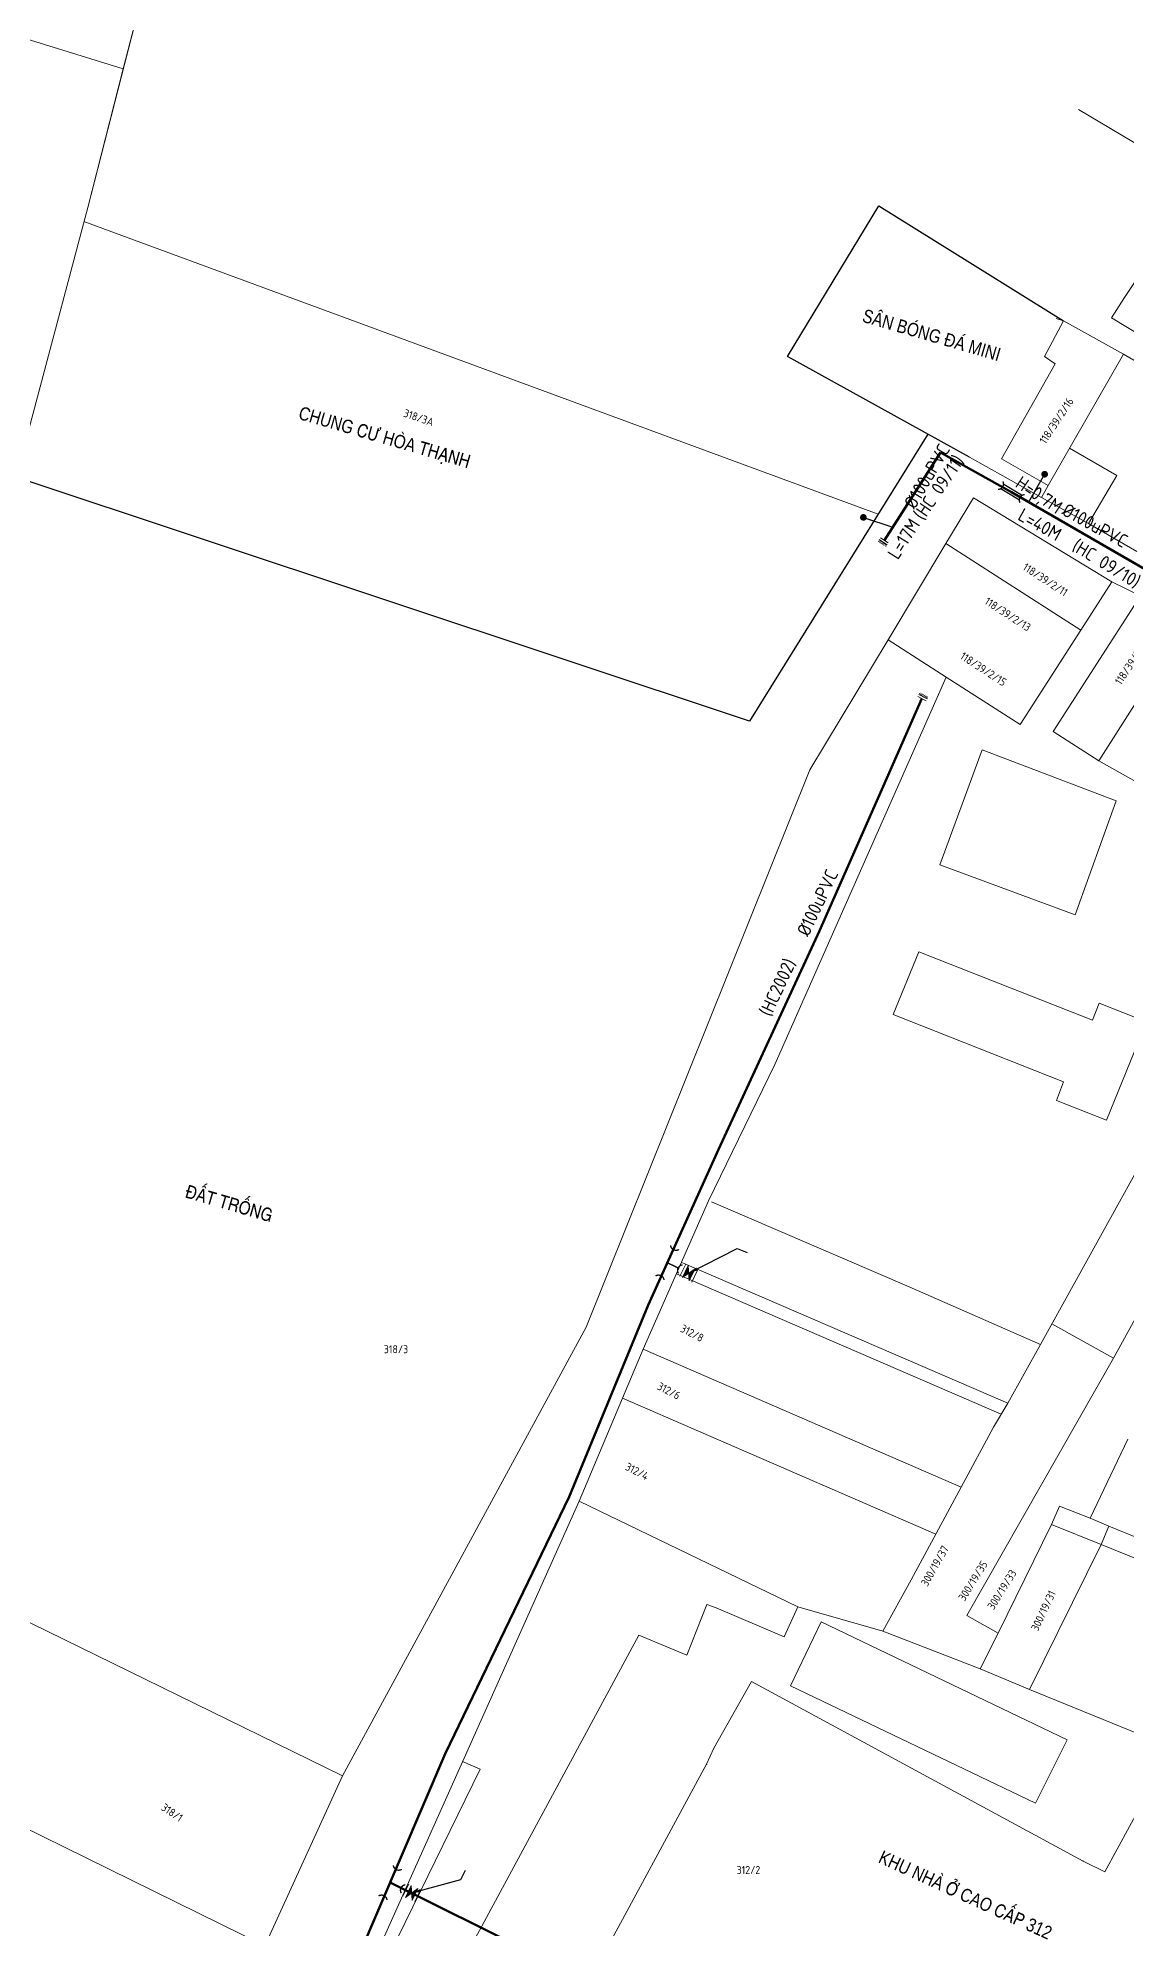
# Model space of a CAD drawing. Header units: inches. Extents: x 595615 to 1194060, y 1190840 to 2385448.
# Drawn here: x 596784.3 to 596865.9, y 1191928 to 1192069.7 of the extents above; entities that cross this region are included whole.
import ezdxf
from ezdxf.enums import TextEntityAlignment as Align

# ---------------------------------------------------------------- set-up
doc = ezdxf.new("R2010")
doc.units = ezdxf.units.IN
doc.header["$MEASUREMENT"] = 0
for name, color, linetype, lineweight in [('Chitiet', 4, 'Continuous', 9), ('DN 100 uPVC', 4, 'Continuous', 50), ('DN 25 PE', 40, 'Continuous', 30), ('DOSAU', 2, 'Continuous', 20), ('NAM-CDAI', 220, 'Continuous', 25), ('Nen_HTHANH-TP', 9, 'Continuous', 0), ('Nen_SN-HTHANH-TP_new', 7, 'Continuous', 0), ('TEXT PIPE', 3, 'Continuous', 25), ('Text_DiaDanh', 9, 'Continuous', 0), ('TLK 15', 220, 'Continuous', 20), ('VAN', 7, 'Continuous', 20)]:
    doc.layers.add(name, color=color, linetype=linetype, lineweight=lineweight)
doc.layers.add('ki hieu van', color=170, linetype='Continuous')
doc.styles.add('Dia Danh', font='VHELVCN_0.TTF', dxfattribs={"height": 1})
doc.styles.add('Sonha_QTB', font='isocp.shx', dxfattribs={"height": 0.6, "bigfont": 'bigfont.shx'})
doc.styles.add('text', font='isocp2.shx')
doc.styles.add('VNI-HC', font='VHELVCN_0.TTF')
doc.dimstyles.new('DUONG KICH THUOC', dxfattribs={"dimtxt": 1, "dimasz": 0.7, "dimexe": 0.5, "dimexo": 0.3, "dimgap": 0.2, "dimtad": 1, "dimzin": 0, "dimdsep": 46, "dimtxsty": 'VNI-HC', "dimblk": 'ARCHTICK', "dimcen": 0.09, "dimdle": 0.5, "dimclrd": 256, "dimclre": 256, "dimclrt": 256, "dimadec": 0, "dimazin": 0, "dimtfac": 1, "dimtofl": 0, "dimtmove": 0, "dimatfit": 3, "dimfxl": 1, "dimtolj": 1, "dimtzin": 0, "dimlwd": -1, "dimlwe": -1, "dimarcsym": 0})

# ---------------------------------------------------------------- blocks, each defined once
blk = doc.blocks.new('BIT')
at = {"layer": 'Chitiet', "ltscale": 100}
for p, q in [((0.35, 0), (-0.35, 0)), ((-0.3, -0.16), (-0.35, -0.21)), ((0.35, -0.16), (-0.35, -0.16)), ((-0.18, -0.16), (-0.34, -0.33)), ((-0.06, -0.16), (-0.22, -0.33)), ((0.07, -0.16), (-0.09, -0.33)), ((0.19, -0.16), (0.03, -0.33)), ((0.32, -0.16), (0.15, -0.33)), ((0.35, -0.25), (0.28, -0.33))]:
    blk.add_line(p, q, dxfattribs=at)
blk = doc.blocks.new('VAN')
at = {"layer": 'VAN'}
h = blk.add_hatch(color=256, dxfattribs=at)
h.paths.add_polyline_path([(0.21, -0.5), (0.49, 0), (0.21, 0.5)])
h.paths.add_polyline_path([(0.77, 0.5), (0.49, 0), (0.77, -0.5)])
at = {"layer": 'VAN', "ltscale": 100}
for p, q in [((0, 0.5), (0, -0.5)), ((0.77, -0.5), (0.21, 0.5)), ((0.21, -0.5), (0.77, 0.5)), ((0.21, 0.5), (0.21, -0.5)), ((0.77, 0.5), (0.77, -0.5)), ((0.98, 0.5), (0.98, -0.5))]:
    blk.add_line(p, q, dxfattribs=at)
blk = doc.blocks.new('TE+VAN')
at = {"layer": 'Chitiet', "ltscale": 100, "const_width": 0.1}
for points in [[(-0.35, 1.28, 0.571257), (0.35, 1.28)], [(1.1, 0.35, 0.571257), (1.1, -0.35)], [(0.35, -1.28, 0.571257), (-0.35, -1.28)]]:
    blk.add_lwpolyline(points, format="xyb", dxfattribs=at)
for points in [[(0, -1.08), (0, 1.08)], [(0.9, 0), (0, 0)]]:
    blk.add_lwpolyline(points, dxfattribs=at)
at = {"layer": 'VAN'}
blk.add_blockref('VAN', (1.3, 0), dxfattribs=at)
blk = doc.blocks.new('_ArchTick')
at = {"color": 0, "linetype": 'ByBlock', "const_width": 0.15}
blk.add_lwpolyline([(-0.5, -0.5), (0.5, 0.5)], dxfattribs=at)
blk = doc.blocks.new('TLK 15')
at = {"layer": 'TLK 15', "linetype": 'Continuous', "const_width": 0.25}
blk.add_lwpolyline([(-0.125, 0, 1), (0.125, 0, 1)], format="xyb", close=True, dxfattribs=at)
blk = doc.blocks.new('ONG NOI')
at = {"layer": 'Chitiet', "ltscale": 100, "const_width": 0.1}
for points in [[(-0.95, -0.35, 0.571257), (-0.95, 0.35)], [(0.97, 0.35, 0.571257), (0.97, -0.35)]]:
    blk.add_lwpolyline(points, format="xyb", dxfattribs=at)
for points in [[(0.83, 0.2), (-0.8, 0.2)], [(0.83, -0.2), (-0.8, -0.2)]]:
    blk.add_lwpolyline(points, dxfattribs=at)

msp = doc.modelspace()

# ---------------------------------------------------------------- linework, layer by layer
at = {"layer": 'DN 100 uPVC'}
for p, q in [((596851.939, 1192038.65), (596847.741, 1192032.06)), ((596857.26, 1192035.671), (596851.939, 1192038.65))]:
    msp.add_line(p, q, dxfattribs=at)
for points in [[(596857.26, 1192035.671), (596891.974, 1192015.642)], [(596755.064, 1191817.42), (596760.436, 1191822.916), (596768.009, 1191836.833), (596771.062, 1191842.35), (596773.5, 1191846.756), (596775.944, 1191851.174), (596778.743, 1191856.219), (596782.784, 1191863.409), (596788.108, 1191872.879), (596793.286, 1191883.057), (596800.271, 1191898.663), (596805.015, 1191918.136), (596814.832, 1191941.092), (596824.13, 1191960.35), (596830.033, 1191974.736), (596835.315, 1191986.388), (596842.869, 1192002.789), (596847.922, 1192014.229), (596850.555, 1192020.19)], [(596907.676, 1191880.933), (596883.681, 1191895.245), (596871.538, 1191901.294), (596859.448, 1191907.23), (596849.194, 1191912.28), (596828.273, 1191922.727), (596810.703, 1191931.436)]]:
    msp.add_lwpolyline(points, dxfattribs=at)
at = {"layer": 'DN 25 PE'}
for p, q in [((596840.484, 1192045.839), (596847.32, 1192057.132)), ((596847.32, 1192057.132), (596861.162, 1192048.508)), ((596854.121, 1192038.283), (596840.484, 1192045.839)), ((596851.003, 1192040.01), (596837.636, 1192018.503)), ((596837.636, 1192018.503), (596782.667, 1192036.79)), ((596859.751, 1192037.013), (596858.548, 1192034.928)), ((596846.167, 1192033.78), (596848.365, 1192033.04))]:
    msp.add_line(p, q, dxfattribs=at)
at = {"layer": 'Nen_HTHANH-TP', "linetype": 'Continuous'}
for p, q in [((596795.931, 1192087.766), (596788.036, 1192057.019)), ((596795.931, 1192087.766), (596790.697, 1192067.392)), ((596763.6, 1192075.78), (596790.697, 1192067.392)), ((596790.697, 1192067.392), (596788.036, 1192057.019)), ((596862.278, 1192064.364), (596868.012, 1192060.954)), ((596788.036, 1192057.019), (596781.745, 1192033.314)), ((596788.036, 1192057.019), (596781.745, 1192033.314)), ((596787.746, 1192055.949), (596847.278, 1192034.017)), ((596869.856, 1192056.475), (596865.741, 1192050.262)), ((596865.741, 1192050.262), (596864.752, 1192048.731)), ((596860.612, 1192048.698), (596861.162, 1192048.508)), ((596864.752, 1192048.731), (596868.234, 1192046.634)), ((596859.735, 1192045.837), (596861.162, 1192048.508)), ((596861.162, 1192048.508), (596865.654, 1192046.012)), ((596860.545, 1192045.298), (596859.735, 1192045.837)), ((596860.012, 1192036.157), (596865.654, 1192046.012)), ((596865.654, 1192046.012), (596869.306, 1192043.895)), ((596860.545, 1192045.298), (596856.511, 1192038.175)), ((596865.162, 1192036.922), (596861.61, 1192038.959)), ((596854.121, 1192038.283), (596859.503, 1192035.277)), ((596856.511, 1192038.175), (596860.012, 1192036.157)), ((596859.503, 1192035.277), (596860.012, 1192036.157)), ((596865.162, 1192036.922), (596863.025, 1192033.31)), ((596852.336, 1192031.811), (596854.413, 1192035.243)), ((596854.415, 1192035.246), (596864.788, 1192028.941)), ((596863.025, 1192033.31), (596859.503, 1192035.277)), ((596863.025, 1192033.31), (596866.656, 1192031.223)), ((596848.012, 1192024.608), (596852.336, 1192031.811)), ((596862.471, 1192025.329), (596852.336, 1192031.811)), ((596864.788, 1192028.941), (596862.471, 1192025.329)), ((596864.788, 1192028.941), (596866.929, 1192027.903)), ((596866.929, 1192027.903), (596860.397, 1192017.718)), ((596848.012, 1192024.608), (596842.16, 1192014.843)), ((596852.364, 1192021.811), (596848.012, 1192024.608)), ((596862.471, 1192025.329), (596857.907, 1192018.246)), ((596863.819, 1192015.541), (596869.662, 1192024.745)), ((596839.537, 1191992.771), (596852.364, 1192021.811)), ((596857.907, 1192018.246), (596852.364, 1192021.811)), ((596860.397, 1192017.718), (596863.819, 1192015.541)), ((596855.058, 1192016.353), (596851.885, 1192007.731)), ((596855.058, 1192016.353), (596865.111, 1192012.532)), ((596842.16, 1192014.843), (596825.403, 1191973.079)), ((596867.411, 1192013.513), (596863.819, 1192015.541)), ((596865.111, 1192012.532), (596862.038, 1192003.989)), ((596851.885, 1192007.731), (596862.038, 1192003.989)), ((596850.311, 1192001.2), (596848.394, 1191996.508)), ((596850.311, 1192001.2), (596863.325, 1191996.09)), ((596848.394, 1191996.508), (596861.168, 1191991.458)), ((596863.325, 1191996.09), (596863.824, 1191997.361)), ((596863.824, 1191997.361), (596867.385, 1191995.963)), ((596867.385, 1191995.963), (596864.391, 1191988.601)), ((596834.556, 1191982.547), (596839.537, 1191992.771)), ((596861.168, 1191991.458), (596860.63, 1191990.068)), ((596860.63, 1191990.068), (596864.391, 1191988.601)), ((596867.163, 1191985.713), (596859.434, 1191971.787)), ((596867.163, 1191985.713), (596859.434, 1191971.787)), ((596829.675, 1191971.433), (596834.556, 1191982.547)), ((596834.776, 1191982.467), (596849.601, 1191976.109)), ((596871.685, 1191983.097), (596864.905, 1191970.761)), ((596832.569, 1191977.935), (596856.988, 1191967.385)), ((596856.499, 1191966.555), (596832.16, 1191977.075)), ((596849.601, 1191976.109), (596859.434, 1191971.787)), ((596825.403, 1191973.079), (596807.13, 1191939.445)), ((596864.905, 1191970.761), (596860.283, 1191973.328)), ((596829.675, 1191971.433), (596828.118, 1191967.752)), ((596829.675, 1191971.433), (596853.483, 1191961.092)), ((596864.905, 1191970.761), (596853.911, 1191951.472)), ((596859.434, 1191971.787), (596856.988, 1191967.385)), ((596828.118, 1191967.752), (596824.864, 1191960.029)), ((596828.118, 1191967.752), (596851.586, 1191957.571)), ((596856.988, 1191967.385), (596855.929, 1191965.584)), ((596855.929, 1191965.584), (596853.483, 1191961.092)), ((596863.155, 1191958.75), (596865.98, 1191964.692)), ((596853.483, 1191961.092), (596849.739, 1191954.139)), ((596764.984, 1191960.101), (596807.13, 1191939.445)), ((596805.978, 1191917.844), (596824.864, 1191960.029)), ((596841.26, 1191952.112), (596824.864, 1191960.029)), ((596860.255, 1191958.278), (596860.874, 1191959.658)), ((596860.874, 1191959.658), (596863.155, 1191958.75)), ((596856.262, 1191950.144), (596860.255, 1191958.278)), ((596860.255, 1191958.278), (596863.986, 1191956.791)), ((596863.155, 1191958.75), (596864.565, 1191958.171)), ((596864.565, 1191958.171), (596863.986, 1191956.791)), ((596864.565, 1191958.171), (596878.41, 1191952.512)), ((596863.986, 1191956.791), (596858.605, 1191945.916)), ((596863.986, 1191956.791), (596877.771, 1191951.142)), ((596849.739, 1191954.139), (596847.622, 1191950.277)), ((596832.943, 1191948.496), (596834.44, 1191952.297)), ((596834.44, 1191952.297), (596835.13, 1191952.037)), ((596835.13, 1191952.037), (596840.242, 1191949.861)), ((596840.242, 1191949.861), (596841.26, 1191952.112)), ((596843.011, 1191950.984), (596840.715, 1191946.202)), ((596847.622, 1191950.277), (596841.26, 1191952.112)), ((596861.438, 1191942.139), (596843.011, 1191950.984)), ((596853.911, 1191951.472), (596856.262, 1191950.144)), ((596813.835, 1191921.24), (596829.342, 1191949.993)), ((596829.342, 1191949.993), (596832.943, 1191948.496)), ((596854.914, 1191947.453), (596847.622, 1191950.277)), ((596856.262, 1191950.144), (596854.914, 1191947.453)), ((596858.605, 1191945.916), (596854.914, 1191947.453)), ((596837.775, 1191946.519), (596834.959, 1191941.507)), ((596837.775, 1191946.519), (596862.636, 1191933.05)), ((596859.062, 1191937.397), (596840.715, 1191946.202)), ((596873.18, 1191939.978), (596858.605, 1191945.916)), ((596873.18, 1191939.978), (596858.605, 1191945.916)), ((596834.959, 1191941.507), (596834.42, 1191940.317)), ((596861.438, 1191942.139), (596859.062, 1191937.397)), ((596817.46, 1191939.943), (596809.463, 1191923.607)), ((596816.13, 1191940.512), (596817.46, 1191939.943)), ((596834.42, 1191940.317), (596825.972, 1191924.71)), ((596801.321, 1191926.71), (596775.931, 1191939.18)), ((596807.13, 1191939.445), (596801.321, 1191926.71)), ((596864.256, 1191932.241), (596867.022, 1191937.343)), ((596862.636, 1191933.05), (596864.256, 1191932.241))]:
    msp.add_line(p, q, dxfattribs=at)
for p in [(596834.42, 1191940.317), (596862.636, 1191933.05)]:
    msp.add_point(p, dxfattribs=at)

# ---------------------------------------------------------------- block references
at = {"layer": 'Chitiet'}
for name, p, rotation in [('ONG NOI', (596857.268, 1192035.676), 148.8267475801539), ('BIT', (596847.741, 1192032.06), 326.6588617708686), ('BIT', (596850.555, 1192020.19), 152.6963544054699), ('TE+VAN', (596831.471, 1191977.909), 334.0413525143512), ('TE+VAN', (596810.703, 1191931.436), 334.3968463282688)]:
    msp.add_blockref(name, p, dxfattribs=dict(at, rotation=rotation))
at = {"layer": 'TLK 15', "rotation": 359.9999999934129}
msp.add_blockref('TLK 15', (596859.751, 1192037.013), dxfattribs=at)
at = {"layer": 'TLK 15'}
for p in [(596859.751, 1192037.013), (596846.167, 1192033.78)]:
    msp.add_blockref('TLK 15', p, dxfattribs=at)

# ---------------------------------------------------------------- texts
at = {"layer": 'DOSAU', "style": 'text'}
msp.add_text('H=0,7M', height=1, rotation=326.2917, dxfattribs=at).set_placement((596857.471, 1192036.112))
at = {"layer": 'NAM-CDAI', "style": 'text'}
for s, rotation, p in [('(HC 09/11)', 55.75583, (596850.682, 1192033.472)), ('L=40M', 330.70381, (596857.659, 1192033.647)), ('L=17M', 57.76497, (596848.751, 1192030.545)), ('(HC 09/10)', 328.69468, (596861.708, 1192031.361)), ('(HC2002)', 64.90858, (596839.228, 1191996.279))]:
    msp.add_text(s, height=1, rotation=rotation, dxfattribs=at).set_placement(p)
at = {"layer": 'Nen_SN-HTHANH-TP_new', "style": 'Sonha_QTB'}
for s, rotation, p in [('318/3A', 341.13626, (596812.839, 1192041.258)), ('118/39/2/16', 56.60742, (596860.635, 1192041.026)), ('118/39/2/11', 326.99812, (596859.8, 1192029.113)), ('118/39/2/13', 326.99812, (596856.988, 1192026.518)), ('118/39/2/15', 326.99812, (596855.158, 1192022.408)), ('118/39/2/9', 56.60742, (596866.222, 1192022.854)), ('312/8', 332.62052, (596833.333, 1191972.624)), ('318/3', 0.04623, (596811.138, 1191971.423)), ('312/6', 332.62052, (596831.589, 1191968.302)), ('312/4', 332.62052, (596829.203, 1191962.264)), ('300/19/37', 60.47473, (596851.519, 1191955.185)), ('300/19/35', 57.97412, (596854.382, 1191954.062)), ('300/19/33', 57.97412, (596856.551, 1191953.405)), ('300/19/31', 64.77153, (596859.658, 1191951.822)), ('318/1', 326.35855, (596794.362, 1191936.695)), ('312/2', 0.04623, (596837.55, 1191932.384))]:
    msp.add_text(s, height=0.6, rotation=rotation, dxfattribs=at).set_placement(p, align=Align.MIDDLE)
at = {"layer": 'TEXT PIPE', "style": 'text'}
for rotation, p in [(59.50952, (596850.016, 1192034.327)), (331.24725, (596860.963, 1192034.016)), (64.57346, (596842.042, 1192002.292))]:
    msp.add_text('%%c100uPVC', height=1, rotation=rotation, dxfattribs=at).set_placement(p)
at = {"layer": 'Text_DiaDanh', "linetype": 'Continuous', "style": 'Dia Danh'}
for s, rotation, p in [('SAÂN BOÙNG ÑAÙ MINI', 343.79694, (596851.32, 1192047.574)), ('CHUNG CÖ HOØA THAÏNH', 343.79694, (596810.288, 1192039.801)), ('ÑAÁT TROÁNG', 343.79694, (596798.705, 1191982.561)), ('KHU NHAØ ÔÛ CAO CAÁP 312', 335.4608, (596853.904, 1191930.709))]:
    msp.add_text(s, height=1, rotation=rotation, dxfattribs=at).set_placement(p, align=Align.MIDDLE)

# ---------------------------------------------------------------- leaders
at = {"layer": 'ki hieu van'}
for points in [[(596833.085, 1191977.123), (596836.72, 1191978.979), (596837.452, 1191978.664)], [(596812.321, 1191930.661), (596815.988, 1191931.666), (596816.355, 1191932.373)]]:
    msp.add_leader(points, dimstyle='DUONG KICH THUOC', override={"dimgap": 0.2, "dimtad": 0}, dxfattribs=at)

doc.saveas('drawing.dxf')
